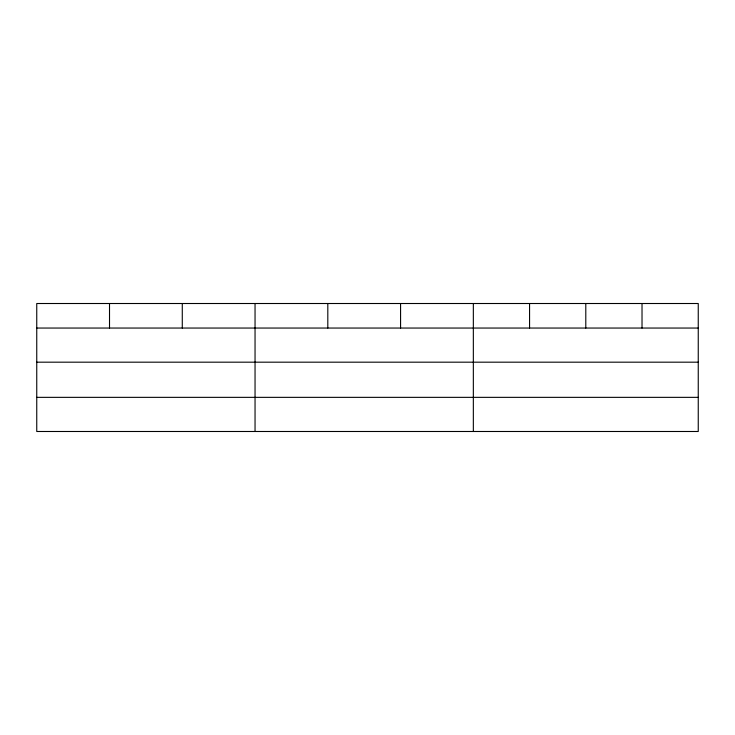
<?xml version="1.0" encoding="UTF-8"?>
<svg xmlns="http://www.w3.org/2000/svg" width="735" height="735" viewBox="0 0 735 735"><rect width="100%" height="100%" fill="white"/><g stroke="black" fill="none" stroke-linecap="round" stroke-linejoin="round"><path stroke-width="1.1" d="M698.25 362.18L698.25 303.509L36.75 303.509L36.75 431.491L698.25 431.491L698.25 362.18L36.75 362.18M36.75 328.049L698.25 328.049M36.75 397.35L698.25 397.35M642.022 303.509L642.022 328.049M585.795 303.509L585.795 328.049M529.567 303.509L529.567 328.049M473.34 303.509L473.34 431.491M400.575 303.509L400.575 328.049M327.81 303.509L327.81 328.049M255.045 303.509L255.045 431.491M182.28 303.509L182.28 328.049M109.515 303.509L109.515 328.049"/></g></svg>
